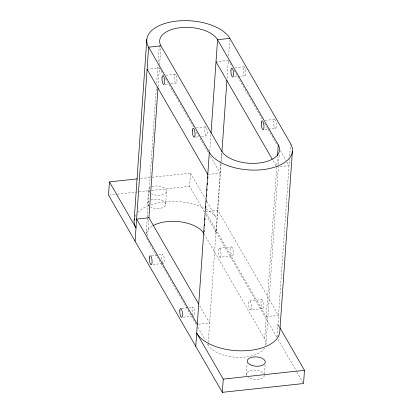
<?xml version="1.0" encoding="UTF-8"?>
<svg xmlns="http://www.w3.org/2000/svg" width="413" height="413" viewBox="0 0 413 413"><rect width="100%" height="100%" fill="white"/><g stroke="black" fill="none" stroke-linecap="round" stroke-linejoin="round"><path stroke-width="0.31" stroke-dasharray="2.06 1.55" d="M147.637 203.588L148.561 190.362M147.276 217.754L146.104 234.455A29.674 15.327 4 0 1 152.304 226.112M147.317 217.114L156.434 86.74M156.661 83.529L157.962 64.903M158.184 61.692L159.397 44.351M147.648 236.035L148.794 219.659M158.102 86.549L159.403 67.897L148.329 69.095M159.624 64.748L160.812 47.743M165.654 204.161L166.578 190.94M204.42 212.019L189.593 186.325L190.517 173.104L151.576 177.332M209.763 151.158L210.935 134.431M264.578 348.076A29.674 15.327 4 0 1 236.195 357.266A29.674 15.327 4 0 1 208.08 344.994L208.214 343.105M208.255 342.475L220.764 163.636M220.805 163.006L221.513 152.929M276.679 336.956L216.304 232.328L221.218 162.046M221.265 161.4L221.848 153.037M227.067 78.424L228.322 60.412L216.634 61.682M228.632 56.003L229.731 40.262M246.344 374.503L247.139 363.172M265.729 345.526A29.674 15.327 4 0 0 264.692 338.846L276.715 166.935L272.859 160.254M276.844 165.045L277.417 156.857M265.972 344.205L278.367 166.945M278.543 164.379L279.219 154.746M264.449 373.822L265.069 365.004M277.046 336.884L289.461 159.299M289.683 156.15L290.561 143.554M165.98 75.249L175.21 74.247M234.904 67.763L244.135 66.761M164.999 84.433L168.69 84.03M171.152 83.762L176.072 83.23A4.517 1.27 83.8 0 0 176.542 76.544A4.517 1.27 83.8 0 0 174.317 76.436A4.517 1.27 83.8 0 0 176.072 83.23M234.532 76.88L244.992 75.744A4.517 1.27 83.8 0 0 245.461 69.064A4.517 1.27 83.8 0 0 243.236 68.95A4.517 1.27 83.8 0 0 244.992 75.744M196.361 127.891L205.591 126.889M265.28 120.41L274.511 119.409M195.375 137.075L199.066 136.672M201.529 136.404L206.454 135.872A4.517 1.27 83.8 0 0 206.918 129.192A4.517 1.27 83.8 0 0 204.693 129.078A4.517 1.27 83.8 0 0 206.454 135.872M264.909 129.522L275.373 128.386A4.517 1.27 83.8 0 0 275.838 121.706A4.517 1.27 83.8 0 0 273.613 121.598A4.517 1.27 83.8 0 0 275.373 128.386M140.725 178.509L150.941 177.399M208.41 174.348L220.103 173.078L210.145 155.825M276.715 166.935L289.023 165.598L286.452 161.142M109.161 195.06L116.822 194.229M117.457 194.156L151.292 190.486M151.927 190.414L189.593 186.325M205.535 211.621L217.842 210.284L278.543 315.47L266.235 316.807L205.86 212.179M151.535 255.632L162.614 254.429M219.215 248.28L231.523 246.943M153.011 264.547L162.242 263.54M220.098 257.263A4.517 1.27 83.8 0 0 220.547 250.546A4.517 1.27 83.8 0 0 218.327 250.5A4.517 1.27 83.8 0 0 220.098 257.263L232.405 255.926A4.517 1.27 83.8 0 0 232.849 249.215A4.517 1.27 83.8 0 0 230.635 249.163A4.517 1.27 83.8 0 0 232.405 255.926M181.999 308.289L193.072 307.086M249.602 300.922L261.909 299.585M183.305 317.174L191.307 316.306M250.464 309.905A4.517 1.27 83.8 0 0 250.934 303.225A4.517 1.27 83.8 0 0 248.709 303.116A4.517 1.27 83.8 0 0 250.464 309.905L262.771 308.568A4.517 1.27 83.8 0 0 263.241 301.888A4.517 1.27 83.8 0 0 261.011 301.779A4.517 1.27 83.8 0 0 262.771 308.568M198.545 324.159L209.623 322.956L199.345 305.145M215.059 230.454L216.304 232.328M228.322 60.412L231.858 66.534M234.104 70.427L262.689 119.961M264.614 123.301L277.138 145.004M280.35 150.569L286.132 160.585M159.403 67.897L163.579 75.13M165.505 78.47L193.444 126.889M196.335 131.897L208.539 153.042M279.203 326.507L277.923 324.288A42.575 21.992 4 0 1 279.358 327.638M190.517 173.104L205.344 198.798M206.954 201.59L215.984 217.228A42.575 21.992 4 0 0 206.066 209.138M277.959 339.176L296.513 371.333M296.833 371.886L303.555 383.532M206.03 214.812L216.149 232.343M203.996 233.665L264.692 338.846M196.196 324.401L147.384 239.808A29.674 15.327 4 0 1 146.729 238.482M197.801 327.184L205.189 339.987M207.44 343.884L208.08 344.994M150.895 199.98A9.029 4.667 4 0 1 163.331 201.085A9.029 4.667 4 0 1 162.98 207.527A9.029 4.667 4 0 1 150.513 206.985M149.01 205.968A9.029 4.667 4 0 1 148.675 201.281M264.361 375.081A9.029 4.667 4 0 1 258.383 379.351A9.029 4.667 4 0 1 248.167 377.245M246.737 375.727A9.029 4.667 4 0 1 252.699 370.193A9.029 4.667 4 0 1 263.969 373.858M193.067 315.264A4.517 1.27 83.8 0 1 192.386 307.69A4.517 1.27 83.8 0 1 194.652 311.128A4.517 1.27 83.8 0 1 193.418 315.795M162.774 262.776A4.517 1.27 83.8 0 1 161.953 255.203A4.517 1.27 83.8 0 1 164.235 258.202A4.517 1.27 83.8 0 1 163.125 263.241M135.18 216.484A42.575 21.992 4 0 1 136.166 214.683M137.823 212.525A42.575 21.992 4 0 1 149.222 205.266M150.962 204.636A42.575 21.992 4 0 1 204.425 208.276M151.819 186.759A9.029 4.667 4 0 1 164.255 187.858A9.029 4.667 4 0 1 163.904 194.301A9.029 4.667 4 0 1 151.437 193.764M149.547 192.37A9.029 4.667 4 0 1 150.962 187.135"/><path stroke-width="0.62" d="M137.534 178.855L109.445 181.906L108.521 195.127L222.328 392.35L303.555 383.532L304.479 370.306L279.844 327.612M134.168 220.237L146.806 39.503M135.077 241.146L148.639 47.19A42.575 21.992 4 0 1 176.733 21.084A42.575 21.992 4 0 1 229.865 38.373L290.561 143.554A42.575 21.992 4 0 1 262.467 169.66A42.575 21.992 4 0 1 209.334 152.376L148.639 47.19L160.946 45.853A29.674 15.327 4 0 1 180.527 27.661A29.674 15.327 4 0 1 217.558 39.705L229.865 38.373M198.699 304.035L148.923 217.77L158.009 87.835M195.772 346.331L209.334 152.376M204.125 231.776L204.218 230.516M204.569 225.477L204.657 224.218M204.967 219.809L205.054 218.549M205.808 207.765L205.896 206.479M206.211 201.972L206.304 200.687M206.619 196.185L206.706 194.9M207.021 190.398L207.109 189.108M207.424 184.606L207.517 183.32M207.873 178.173L207.966 176.888M211.022 133.146L217.558 39.705L278.254 144.891L277.505 155.598M221.936 151.752L226.928 80.349M222.328 392.35L223.252 379.124L196.696 333.105A42.575 21.992 4 0 0 242.586 350.828A42.575 21.992 4 0 0 279.756 331.975L292.394 151.241M148.923 217.77L136.615 219.107L197.316 324.293M223.252 379.124L304.479 370.306M216.02 61.749L272.219 159.139M160.946 45.853L221.642 151.039A29.674 15.327 4 0 0 258.672 163.083A29.674 15.327 4 0 0 278.254 144.891M147.095 69.229L207.796 174.415M109.445 181.906L136.001 227.924A42.575 21.992 4 0 1 134.364 218.967M152.846 225.792A29.674 15.327 4 0 1 181.018 221.905A29.674 15.327 4 0 1 203.728 233.226M149.408 257.955A4.517 1.27 83.8 0 0 151.168 264.743A4.517 1.27 83.8 0 0 151.633 258.063A4.517 1.27 83.8 0 0 149.408 257.955M179.805 310.354A4.517 1.27 83.8 0 0 181.462 317.375A4.517 1.27 83.8 0 0 182.076 310.963A4.517 1.27 83.8 0 0 179.805 310.354M162.01 77.773A4.517 1.27 83.8 0 0 163.765 84.562A4.517 1.27 83.8 0 0 164.235 77.881A4.517 1.27 83.8 0 0 162.01 77.773M192.386 130.415A4.517 1.27 83.8 0 0 194.146 137.209A4.517 1.27 83.8 0 0 194.611 130.529A4.517 1.27 83.8 0 0 192.386 130.415M261.305 122.935A4.517 1.27 83.8 0 0 263.066 129.723A4.517 1.27 83.8 0 0 263.53 123.043A4.517 1.27 83.8 0 0 261.305 122.935M230.929 70.287A4.517 1.27 83.8 0 0 232.684 77.081A4.517 1.27 83.8 0 0 233.154 70.401A4.517 1.27 83.8 0 0 230.929 70.287M250.144 364.679A9.029 4.667 4 0 0 265.069 363.058A9.029 4.667 4 0 0 253.623 356.966A9.029 4.667 4 0 0 250.144 364.679"/></g></svg>
